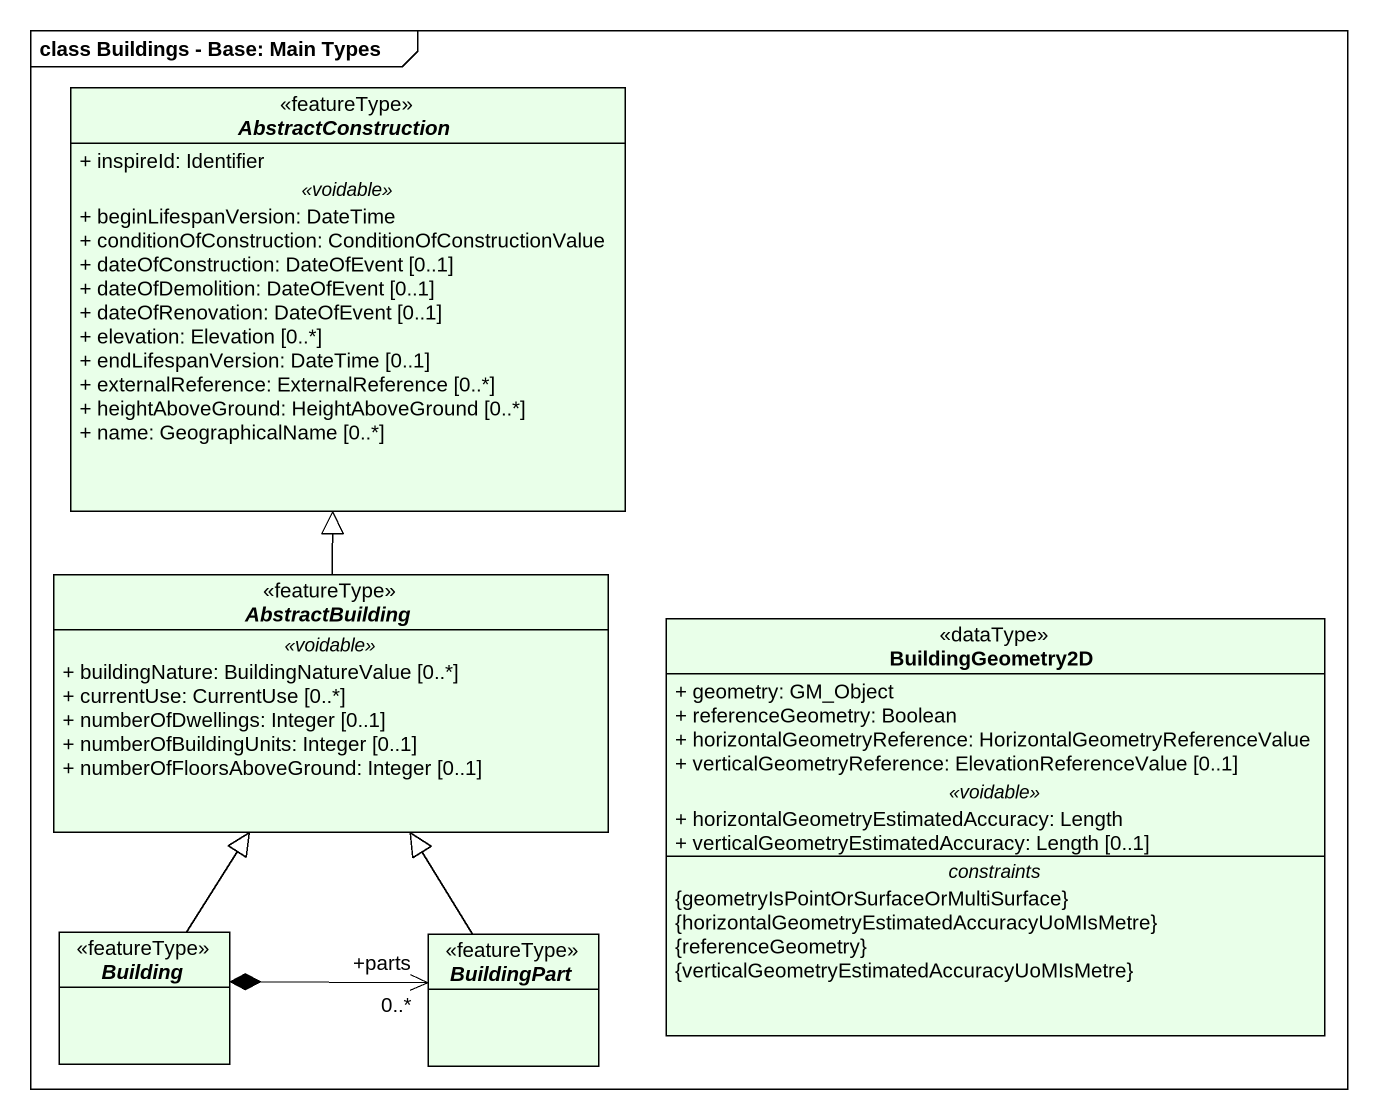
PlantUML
@startuml
mainframe class Buildings - Base: Main Types
hide circle
hide empty members
skinparam classAttributeIconSize 0
abstract class AbstractConstruction <<featureType>> #E9FFE9 {
  + inspireId: Identifier
  .. <<voidable>> ..
  + beginLifespanVersion: DateTime
  + conditionOfConstruction: ConditionOfConstructionValue
  + dateOfConstruction: DateOfEvent [0..1]
  + dateOfDemolition: DateOfEvent [0..1]
  + dateOfRenovation: DateOfEvent [0..1]
  + elevation: Elevation [0..*]
  + endLifespanVersion: DateTime [0..1]
  + externalReference: ExternalReference [0..*]
  + heightAboveGround: HeightAboveGround [0..*]
  + name: GeographicalName [0..*]
}
abstract class AbstractBuilding <<featureType>> #E9FFE9 {
  .. <<voidable>> ..
  + buildingNature: BuildingNatureValue [0..*]
  + currentUse: CurrentUse [0..*]
  + numberOfDwellings: Integer [0..1]
  + numberOfBuildingUnits: Integer [0..1]
  + numberOfFloorsAboveGround: Integer [0..1]
}
class BuildingGeometry2D <<dataType>> #E9FFE9 {
  + geometry: GM_Object
  + referenceGeometry: Boolean
  + horizontalGeometryReference: HorizontalGeometryReferenceValue
  + verticalGeometryReference: ElevationReferenceValue [0..1]
  .. <<voidable>> ..
  + horizontalGeometryEstimatedAccuracy: Length
  + verticalGeometryEstimatedAccuracy: Length [0..1]
  -- constraints --
  {geometryIsPointOrSurfaceOrMultiSurface}
  {horizontalGeometryEstimatedAccuracyUoMIsMetre}
  {referenceGeometry}
  {verticalGeometryEstimatedAccuracyUoMIsMetre}
}
abstract class Building <<featureType>> #E9FFE9
abstract class BuildingPart <<featureType>> #E9FFE9
AbstractBuilding -up-|> AbstractConstruction
Building -up-|> AbstractBuilding
BuildingPart -up-|> AbstractBuilding
BuildingPart "+parts\n0..*" <-left-* Building
@enduml
